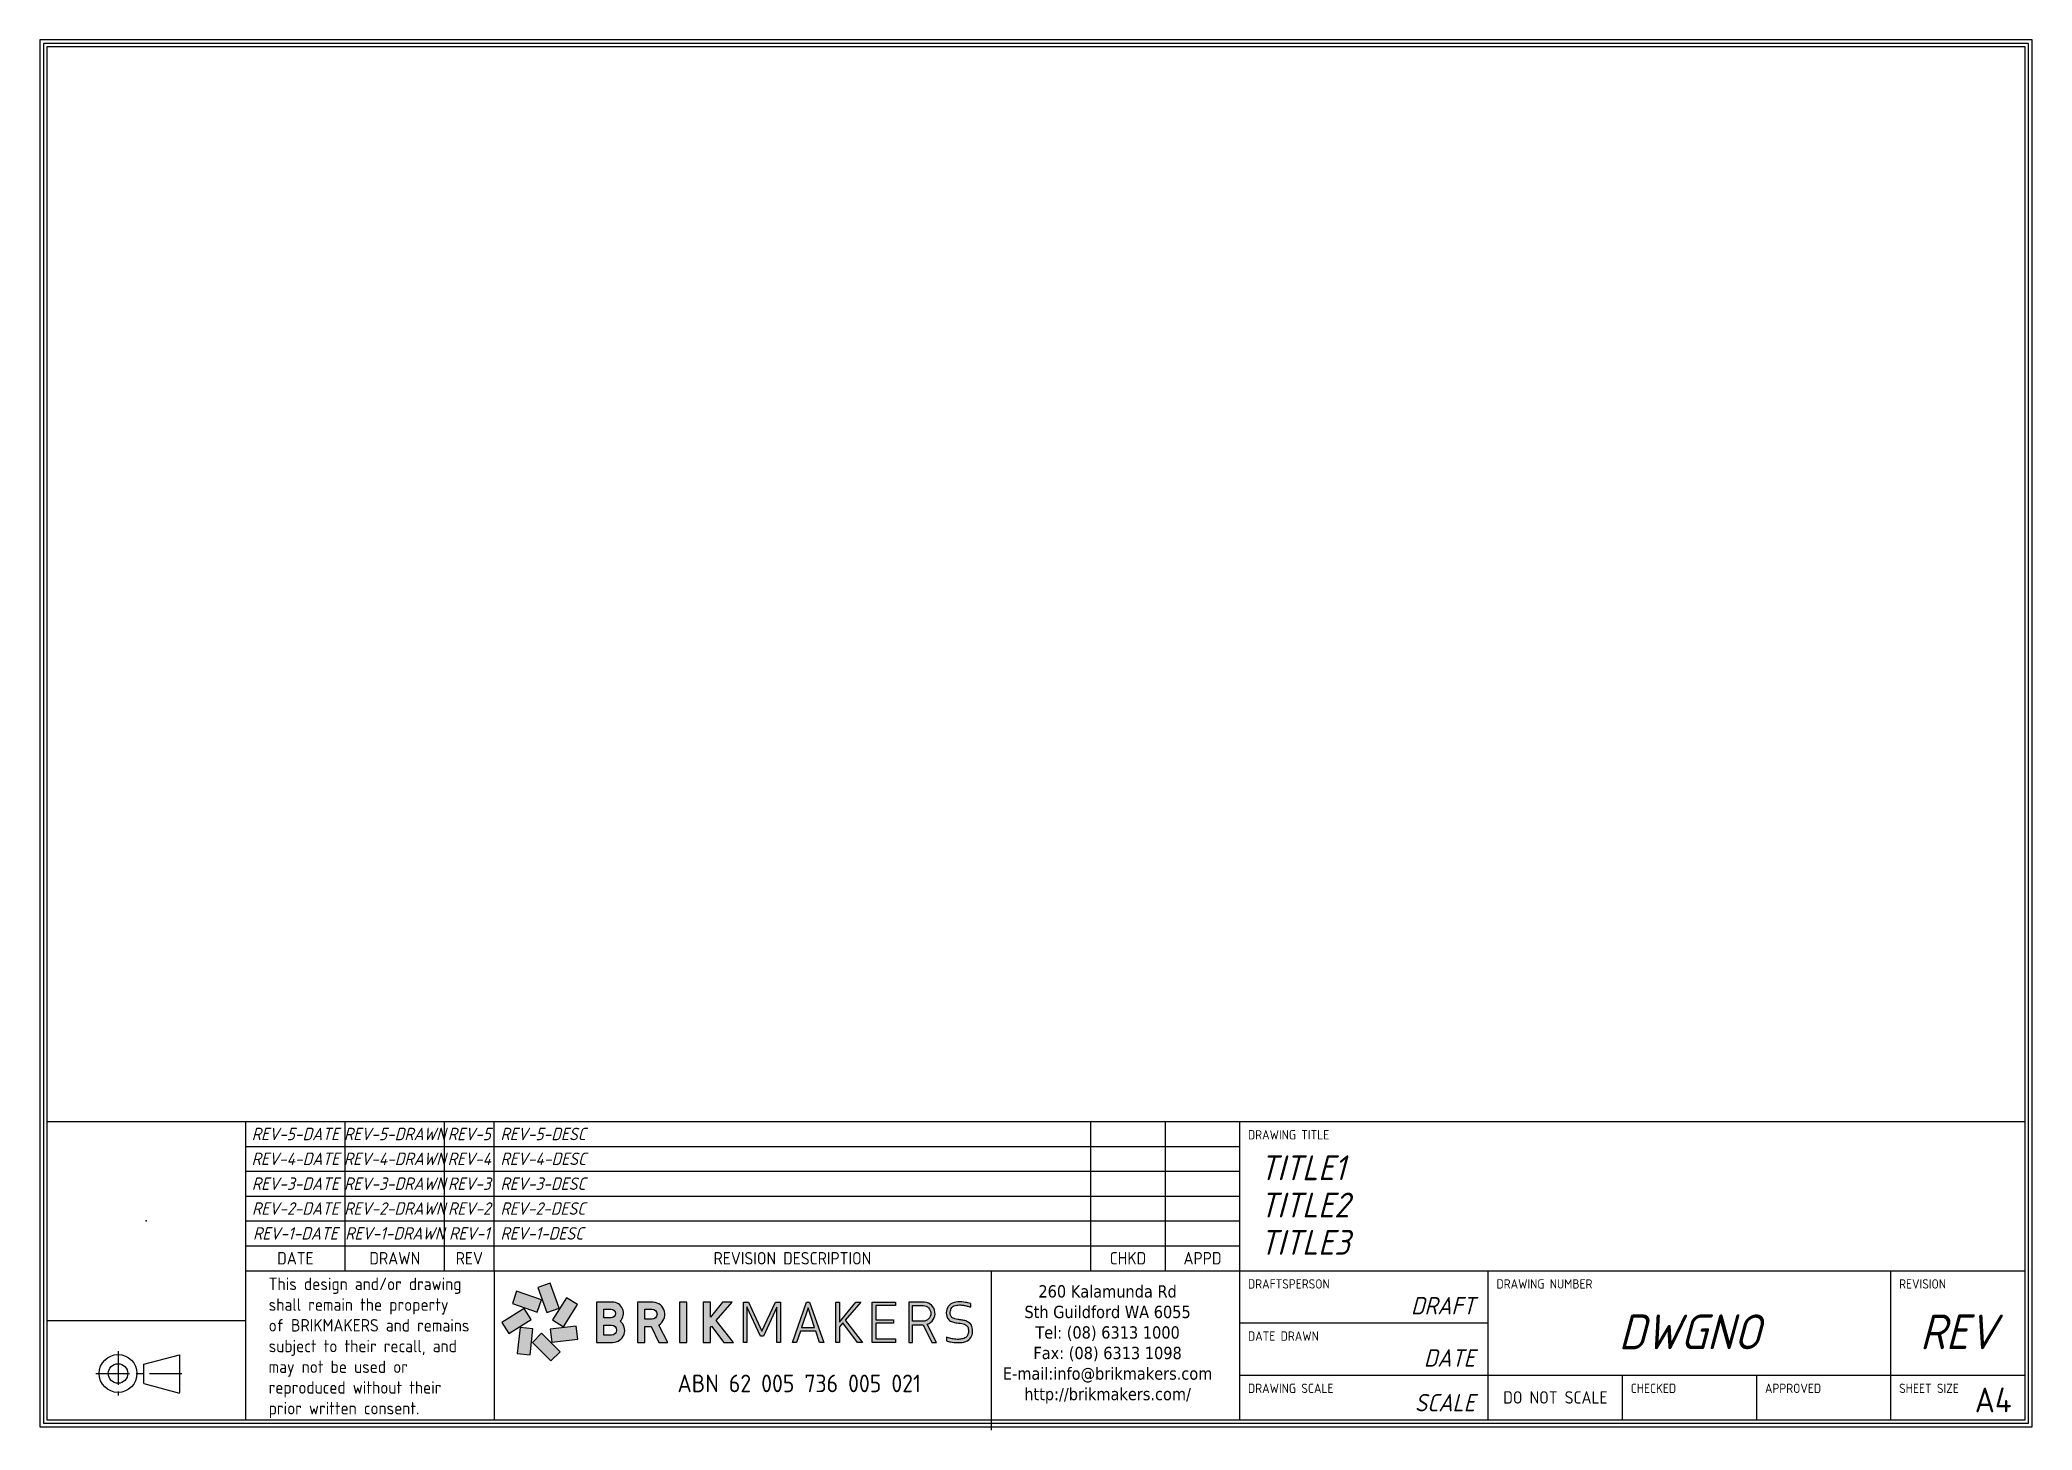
# Model space of a CAD drawing. Header units: millimetres. Extents: x 0 to 283, y 0 to 197.
import ezdxf
from ezdxf.enums import TextEntityAlignment as Align

# ---------------------------------------------------------------- set-up
doc = ezdxf.new("R2010")
doc.units = ezdxf.units.MM
doc.header["$LTSCALE"] = 0.5
doc.header["$MEASUREMENT"] = 0
doc.linetypes.add('CENTER', pattern=[50.8, 31.75, -6.35, 6.35, -6.35])
doc.layers.get('Defpoints').update_dxf_attribs({"linetype": 'CONTINUOUS'})
for name, color, linetype in [('018', 6, 'CONTINUOUS'), ('025', 7, 'CONTINUOUS'), ('035', 2, 'CONTINUOUS'), ('050', 1, 'CONTINUOUS'), ('100', 40, 'CONTINUOUS'), ('DRGSHT', 7, 'CONTINUOUS')]:
    doc.layers.add(name, color=color, linetype=linetype)
doc.styles.add('ISO', font='isocp.shx', dxfattribs={"oblique": 15})
doc.styles.add('ISO3098B', font='isocp.shx')
doc.styles.add('MBC', font='isocp.shx')
doc.styles.get("Standard").update_dxf_attribs({"font": 'isocp.shx'})

msp = doc.modelspace()

# ---------------------------------------------------------------- hatches: boundary and pattern name
at = {"layer": 'DRGSHT'}
h = msp.add_hatch(color=246, dxfattribs=at)
h.paths.add_polyline_path([(67.73, 19.26), (67.12, 17.51), (70.64, 16.29), (71.25, 18.04)])
h.paths.add_polyline_path([(68.78, 16.81), (65.63, 14.82), (66.62, 13.25), (69.77, 15.24)])
h.paths.add_polyline_path([(70.05, 13.91), (68.21, 14.11), (67.8, 10.41), (69.64, 10.21)])
h.paths.add_polyline_path([(71.27, 13.3), (69.96, 11.99), (72.59, 9.36), (73.9, 10.67)])
h.paths.add_polyline_path([(76.2, 14.29), (72.5, 13.87), (72.71, 12.03), (76.41, 12.45)])
h.paths.add_polyline_path([(76.37, 17.36), (74.8, 18.34), (72.82, 15.19), (74.4, 14.2)])
h.paths.add_polyline_path([(72.51, 20.39), (70.76, 19.78), (72, 16.26), (73.75, 16.88)])
h.paths.add_polyline_path([(81.31, 17.71), (79.08, 17.71), (79.08, 12), (81.36, 12, 0.710565), (82.45, 15.02, 0.669263)])
h.paths.add_polyline_path([(80.12, 16.72), (81.14, 16.72, -1), (81.14, 15.47), (80.12, 15.47)], flags=16)
h.paths.add_polyline_path([(80.12, 14.46), (81.22, 14.46, -1), (81.22, 13.03), (80.12, 13.03)], flags=16)
h.paths.add_polyline_path([(87.12, 17.71), (84.89, 17.71), (84.89, 12), (85.93, 12), (85.93, 14.26), (86.84, 14.26), (87.94, 12), (89.22, 12), (87.92, 14.46, 0.73842)])
h.paths.add_polyline_path([(85.93, 16.71), (86.95, 16.72, -1.003457), (86.95, 15.29), (85.93, 15.28)], flags=16)
h.paths.add_polyline_path([(91.88, 17.71), (90.84, 17.71), (90.84, 12), (91.88, 12)])
h.paths.add_polyline_path([(96.08, 15.09), (98.33, 17.71), (96.95, 17.71), (95.26, 15.56), (95.26, 17.71), (94.22, 17.71), (94.22, 12), (95.26, 12), (95.26, 14.12), (95.4, 14.28), (97.14, 12), (98.52, 12)])
h.paths.add_polyline_path([(100.42, 17.06), (102.35, 12.87), (102.77, 12.87), (104.68, 16.98), (104.68, 12), (105.2, 12), (105.2, 17.71), (104.51, 17.71), (102.56, 13.59), (100.64, 17.71), (99.94, 17.71), (99.94, 12), (100.42, 12)])
h.paths.add_polyline_path([(109.35, 17.71), (108.9, 17.71), (106.92, 12), (107.5, 12), (108.03, 13.61), (110.21, 13.61), (110.74, 12), (111.34, 12)])
h.paths.add_polyline_path([(108.19, 14.09), (109.13, 16.92), (110.06, 14.09)], flags=16)
h.paths.add_polyline_path([(113.57, 14.2), (114.08, 14.77), (116.16, 12), (116.87, 12), (114.41, 15.17), (116.62, 17.71), (115.91, 17.71), (113.57, 14.87), (113.57, 17.71), (113.05, 17.71), (113.05, 12), (113.57, 12)])
h.paths.add_polyline_path([(118.77, 14.72), (121.27, 14.72), (121.27, 15.22), (118.77, 15.22), (118.77, 17.22), (121.53, 17.22), (121.53, 17.71), (118.23, 17.71), (118.23, 12), (121.53, 12), (121.53, 12.51), (118.77, 12.51)])
h.paths.add_polyline_path([(123.96, 14.51), (125.47, 14.51), (126.7, 12), (127.39, 12), (126.05, 14.58, 0.827429), (125.66, 17.71), (123.44, 17.71), (123.44, 12), (123.96, 12)])
h.paths.add_polyline_path([(123.96, 15.01), (123.96, 17.22), (125.47, 17.22, -1), (125.47, 15.01)], flags=16)
edge = h.paths.add_edge_path()
edge.add_spline(control_points=[(128.78, 12.24), (128.97, 12.17), (129.45, 12), (130.3, 11.95), (131.13, 11.97), (131.88, 12.26), (132.43, 12.84), (132.52, 13.67), (132.41, 14.56), (131.68, 15.05), (130.97, 15.18), (130.44, 15.25), (129.96, 15.34), (129.55, 15.5), (129.3, 15.87), (129.31, 16.27), (129.37, 16.65), (129.54, 16.98), (129.86, 17.2), (130.25, 17.3), (130.7, 17.31), (131.19, 17.3), (131.7, 17.17), (132.02, 17.06), (132.18, 17.01)], knot_values=[0, 0, 0, 0, 0.256009, 0.666649, 1.094499, 1.320559, 1.695993, 2.055369, 2.375201, 2.811827, 3.061613, 3.323139, 3.504645, 3.698333, 3.870275, 4.050906, 4.203903, 4.359712, 4.52462, 4.694042, 4.867865, 5.107948, 5.335389, 5.547403, 5.547403, 5.547403, 5.547403], degree=3, periodic=0)
edge.add_line((132.18, 17.01), (132.18, 17.53))
edge.add_spline(control_points=[(132.18, 17.53), (131.95, 17.59), (131.37, 17.73), (130.43, 17.81), (129.35, 17.59), (128.71, 16.7), (128.74, 15.83), (129.06, 15.16), (129.64, 14.88), (130.35, 14.74), (131.08, 14.7), (131.79, 14.39), (131.93, 13.78), (131.9, 13.26), (131.66, 12.72), (131.09, 12.5), (130.45, 12.38), (129.77, 12.46), (129.2, 12.59), (128.88, 12.7), (128.78, 12.74)], knot_values=[0, 0, 0, 0, 0.299598, 0.776315, 1.233751, 1.6568, 2.070318, 2.317625, 2.57775, 2.864629, 3.259181, 3.543508, 3.776433, 4.007524, 4.227436, 4.498104, 4.754949, 5.078355, 5.377145, 5.514439, 5.514439, 5.514439, 5.514439], degree=3, periodic=0)
edge.add_line((128.78, 12.74), (128.78, 12.24))

# ---------------------------------------------------------------- linework, layer by layer
at = {"layer": '018'}
for p, q in [((43.36, 22.18), (43.36, 43.36)), ((57.48, 22.18), (57.48, 43.36)), ((64.54, 22.18), (64.54, 43.36)), ((149.27, 22.18), (149.27, 43.36)), ((159.86, 43.36), (159.86, 22.18)), ((29.24, 39.83), (170.45, 39.83)), ((29.24, 36.3), (170.45, 36.3)), ((29.24, 32.77), (170.45, 32.77)), ((29.24, 29.24), (170.45, 29.24))]:
    msp.add_line(p, q, dxfattribs=at)
msp.add_point((15.12, 29.24), dxfattribs=at)
at = {"layer": '035'}
msp.add_line((29.24, 25.71), (170.45, 25.71), dxfattribs=at)
at = {"layer": '050'}
for p, q in [((1, 43.36), (282, 43.36)), ((29.24, 1), (29.24, 43.36)), ((170.45, 1), (170.45, 43.36)), ((29.24, 22.18), (170.45, 22.18)), ((64.54, 22.18), (64.54, 1)), ((170.45, 22.18), (282, 22.18)), ((205.75, 1), (205.75, 22.18)), ((262.94, 1), (262.94, 22.18)), ((1, 15.12), (29.24, 15.12)), ((170.45, 14.77), (205.75, 14.77)), ((170.45, 7.35), (282, 7.35)), ((224.81, 1), (224.81, 7.35)), ((243.87, 1), (243.87, 7.35))]:
    msp.add_line(p, q, dxfattribs=at)
at = {"layer": '100'}
msp.add_lwpolyline([(0.5, 0.5), (282.5, 0.5), (282.5, 196.5), (0.5, 196.5)], close=True, dxfattribs=at)
at = {"layer": 'Defpoints'}
for points in [[(0, 0), (283, 0), (283, 197), (0, 197)], [(1, 1), (282, 1), (282, 196), (1, 196)]]:
    msp.add_lwpolyline(points, close=True, dxfattribs=at)
at = {"layer": 'DRGSHT', "color": 1, "linetype": 'Continuous'}
msp.add_line((135.14, 22.18), (135.14, -0.47), dxfattribs=at)
at = {"layer": 'DRGSHT', "color": 246}
for p, q in [((132.18, 17.53), (132.18, 17.01)), ((128.78, 12.74), (128.78, 12.24))]:
    msp.add_line(p, q, dxfattribs=at)
at = {"layer": 'DRGSHT', "color": 6, "linetype": 'CENTER', "ltscale": 0.3}
for p, q in [((11.11, 10.73), (11.11, 4.43)), ((7.96, 7.58), (20.18, 7.58))]:
    msp.add_line(p, q, dxfattribs=at)
at = {"layer": 'DRGSHT', "color": 2, "linetype": 'Continuous', "ltscale": 100}
for p, q in [((14.79, 8.88), (19.86, 10.23)), ((14.79, 6.15), (14.79, 8.88)), ((19.86, 10.23), (19.86, 4.89)), ((14.79, 6.15), (19.86, 4.8))]:
    msp.add_line(p, q, dxfattribs=at)
at = {"layer": 'DRGSHT', "color": 246}
for points in [[(73.75, 16.88), (72.51, 20.39), (70.76, 19.78), (72, 16.26)], [(71.25, 18.04), (67.73, 19.26), (67.12, 17.51), (70.64, 16.29)], [(74.4, 14.2), (76.37, 17.36), (74.8, 18.34), (72.82, 15.19)], [(90.84, 12), (91.88, 12), (91.88, 17.71), (90.84, 17.71)], [(95.26, 14.12), (95.4, 14.28), (97.14, 12), (98.52, 12), (96.08, 15.09), (98.33, 17.71), (96.95, 17.71), (95.26, 15.56), (95.26, 17.71), (94.22, 17.71), (94.22, 12), (95.26, 12)], [(99.94, 12), (99.94, 17.71), (100.64, 17.71), (102.56, 13.59), (104.51, 17.71), (105.2, 17.71), (105.2, 12), (104.68, 12), (104.68, 16.98), (102.77, 12.87), (102.35, 12.87), (100.42, 17.06), (100.42, 12)], [(108.03, 13.61), (107.5, 12), (106.92, 12), (108.9, 17.71), (109.35, 17.71), (111.34, 12), (110.74, 12), (110.21, 13.61)], [(113.05, 12), (113.05, 17.71), (113.57, 17.71), (113.57, 14.87), (115.91, 17.71), (116.62, 17.71), (114.41, 15.17), (116.87, 12), (116.16, 12), (114.08, 14.77), (113.57, 14.2), (113.57, 12)], [(118.23, 12), (118.23, 17.71), (121.53, 17.71), (121.53, 17.22), (118.77, 17.22), (118.77, 15.22), (121.27, 15.22), (121.27, 14.72), (118.77, 14.72), (118.77, 12.51), (121.53, 12.51), (121.53, 12)], [(68.78, 16.81), (65.63, 14.82), (66.62, 13.25), (69.77, 15.24)], [(72.71, 12.03), (76.41, 12.45), (76.2, 14.29), (72.5, 13.87)], [(110.06, 14.09), (109.13, 16.92), (108.19, 14.09)], [(68.21, 14.11), (67.8, 10.41), (69.64, 10.21), (70.05, 13.91)], [(69.96, 11.99), (72.59, 9.36), (73.9, 10.67), (71.27, 13.3)]]:
    msp.add_lwpolyline(points, close=True, dxfattribs=at)
for points in [[(81.36, 12, 0.710565), (82.45, 15.02, 0.669263), (81.31, 17.71), (79.08, 17.71), (79.08, 12)], [(87.92, 14.46, 0.73842), (87.12, 17.71), (84.89, 17.71), (84.89, 12), (85.93, 12), (85.93, 14.26), (86.84, 14.26), (87.94, 12), (89.22, 12)], [(123.96, 15.01), (123.96, 17.22), (125.47, 17.22, -1), (125.47, 15.01)], [(80.12, 15.47), (80.12, 16.72), (81.14, 16.72, -1), (81.14, 15.47)], [(80.12, 13.03), (80.12, 14.46), (81.22, 14.46, -1), (81.22, 13.03)], [(85.93, 15.28), (85.93, 16.71), (86.95, 16.72, -1), (86.95, 15.29)]]:
    msp.add_lwpolyline(points, format="xyb", close=True, dxfattribs=at)
msp.add_lwpolyline([(125.67, 17.71), (123.44, 17.71), (123.44, 12), (123.96, 12), (123.96, 14.51), (125.47, 14.51), (126.7, 12), (127.39, 12), (126.05, 14.58)], dxfattribs=at)
at = {"layer": 'DRGSHT', "color": 2, "linetype": 'Continuous', "ltscale": 100}
for radius in [2.69, 1.39]:
    msp.add_circle((11.11, 7.58), radius, dxfattribs=at)
at = {"layer": 'DRGSHT', "color": 246}
msp.add_arc((125.56, 16.11), 1.6, 287.9096, 85.914, dxfattribs=at)
for points in [[(132.18, 17.53), (131.5, 17.68), (130.4, 17.76), (129.39, 17.46), (128.82, 16.67), (128.83, 15.71), (129.1, 15.21), (129.62, 14.91), (130.27, 14.77), (131.17, 14.63), (131.74, 14.3), (131.9, 13.79), (131.87, 13.26), (131.64, 12.8), (131.08, 12.52), (130.5, 12.42), (129.75, 12.48), (129.08, 12.63), (128.78, 12.74)], [(128.78, 12.24), (129.34, 12.06), (130.29, 11.96), (131.27, 12.05), (131.76, 12.24), (132.34, 12.88), (132.49, 13.7), (132.33, 14.42), (131.54, 15.04), (130.97, 15.17), (130.38, 15.26), (129.97, 15.35), (129.56, 15.54), (129.35, 15.88), (129.32, 16.29), (129.39, 16.64), (129.56, 16.96), (129.87, 17.18), (130.24, 17.28), (130.65, 17.31), (131.2, 17.28), (131.71, 17.16), (132.18, 17.01)]]:
    msp.add_spline(points, degree=3, dxfattribs=at)

# ---------------------------------------------------------------- texts
at = {"layer": '018', "style": 'MBC'}
for s, height, p in [('DRAWING TITLE', 1.3238, (171.61, 40.82)), ('DRAFTSPERSON', 1.3238, (171.61, 19.64)), ('DRAWING NUMBER', 1.3238, (206.91, 19.64)), ('REVISION', 1.324, (264.1, 19.64)), ('DATE DRAWN', 1.324, (171.61, 12.23)), ('DRAWING SCALE', 1.3238, (171.61, 4.81)), ('CHECKED', 1.324, (225.98, 4.81)), ('APPROVED', 1.324, (245.04, 4.81)), ('SHEET SIZE', 1.324, (264.1, 4.81))]:
    msp.add_text(s, height=height, dxfattribs=at).set_placement(p)
at = {"layer": '018', "style": 'ISO', "oblique": 15}
for tag, p in [('REV-5-DATE', (36.3, 41.6)), ('REV-5-DRAWN', (50.42, 41.6)), ('REV-5', (61.01, 41.6)), ('REV-4-DATE', (36.3, 38.07)), ('REV-4-DRAWN', (50.42, 38.07)), ('REV-4', (61.01, 38.07)), ('REV-3-DATE', (36.3, 34.54)), ('REV-3-DRAWN', (50.42, 34.54)), ('REV-3', (61.01, 34.54)), ('REV-2-DATE', (36.3, 31.01)), ('REV-2-DRAWN', (50.42, 31.01)), ('REV-2', (61.01, 31.01)), ('REV-1-DATE', (36.3, 27.48)), ('REV-1-DRAWN', (50.42, 27.48)), ('REV-1', (61.01, 27.48))]:
    msp.add_attdef(tag, text='', height=1.77, dxfattribs=at).set_placement(p, align=Align.MIDDLE)
for tag, p in [('REV-5-DESC', (65.43, 41.6)), ('REV-4-DESC', (65.43, 38.07)), ('REV-3-DESC', (65.43, 34.54)), ('REV-2-DESC', (65.43, 31.01)), ('REV-1-DESC', (65.43, 27.48))]:
    msp.add_attdef(tag, text='', height=1.77, dxfattribs=at).set_placement(p, align=Align.MIDDLE_LEFT)
at = {"layer": '025', "style": 'MBC'}
for s, height, p in [('DATE', 1.765, (36.3, 23.95)), ('DRAWN', 1.765, (50.42, 23.95)), ('REV', 1.765, (61.01, 23.95)), ('REVISION DESCRIPTION', 1.7651, (106.9, 23.95)), ('CHKD', 1.765, (154.56, 23.95)), ('APPD', 1.765, (165.15, 23.95)), ('DO NOT SCALE', 1.7651, (215.28, 4.18))]:
    msp.add_text(s, height=height, dxfattribs=at).set_placement(p, align=Align.MIDDLE)
at = {"layer": '025', "insert": (32.5, 21.19), "char_height": 1.76508, "width": 28.5554, "attachment_point": 1, "style": 'MBC'}
msp.add_mtext('This design and/or drawing shall remain the property of BRIKMAKERS and remains subject to their recall, and may not be used or reproduced without their prior written consent.', dxfattribs=at)
at = {"layer": '025', "style": 'ISO', "oblique": 15}
for tag, p in [('DRAFT', (203.84, 15.97)), ('DATE', (203.84, 8.55)), ('SCALE', (203.84, 2.2))]:
    msp.add_attdef(tag, text='', height=2.47, dxfattribs=at).set_placement(p, align=Align.RIGHT)
at = {"layer": '035', "style": 'ISO', "oblique": 15}
for tag, p in [('TITLE1', (173.27, 35.03)), ('TITLE2', (173.27, 29.74)), ('TITLE3', (173.27, 24.44))]:
    msp.add_attdef(tag, p, '', height=3.53, dxfattribs=at)
at = {"layer": '050', "style": 'MBC'}
msp.add_text('A4', height=3.53, dxfattribs=at).set_placement((280.09, 3.82), align=Align.MIDDLE_RIGHT)
at = {"layer": '050', "style": 'ISO', "oblique": 15}
for tag, text, p in [('DWGNO', '', (234.34, 13.5)), ('REV', '0', (272.47, 13.5))]:
    msp.add_attdef(tag, text=text, height=4.94, dxfattribs=at).set_placement(p, align=Align.MIDDLE)
at = {"layer": 'DRGSHT', "color": 7, "linetype": 'Continuous'}
msp.add_text('ABN 62 005 736 005 021', height=2.5, dxfattribs=at).set_placement((90.58, 4.92))
at = {"layer": 'DRGSHT', "color": 7, "insert": (151.67, 11.7), "char_height": 1.75, "width": 44.395, "attachment_point": 5, "style": 'ISO3098B'}
msp.add_mtext('{\\fTahoma|b0|i0|c0|p34;260 Kalamunda Rd\\PSth Guildford WA 6055\\PTel: (08) 6313 1000\\PFax: (08) 6313 1098\\PE-mail:info@brikmakers.com\\Phttp://brikmakers.com/}', dxfattribs=at)

doc.saveas('drawing.dxf')
